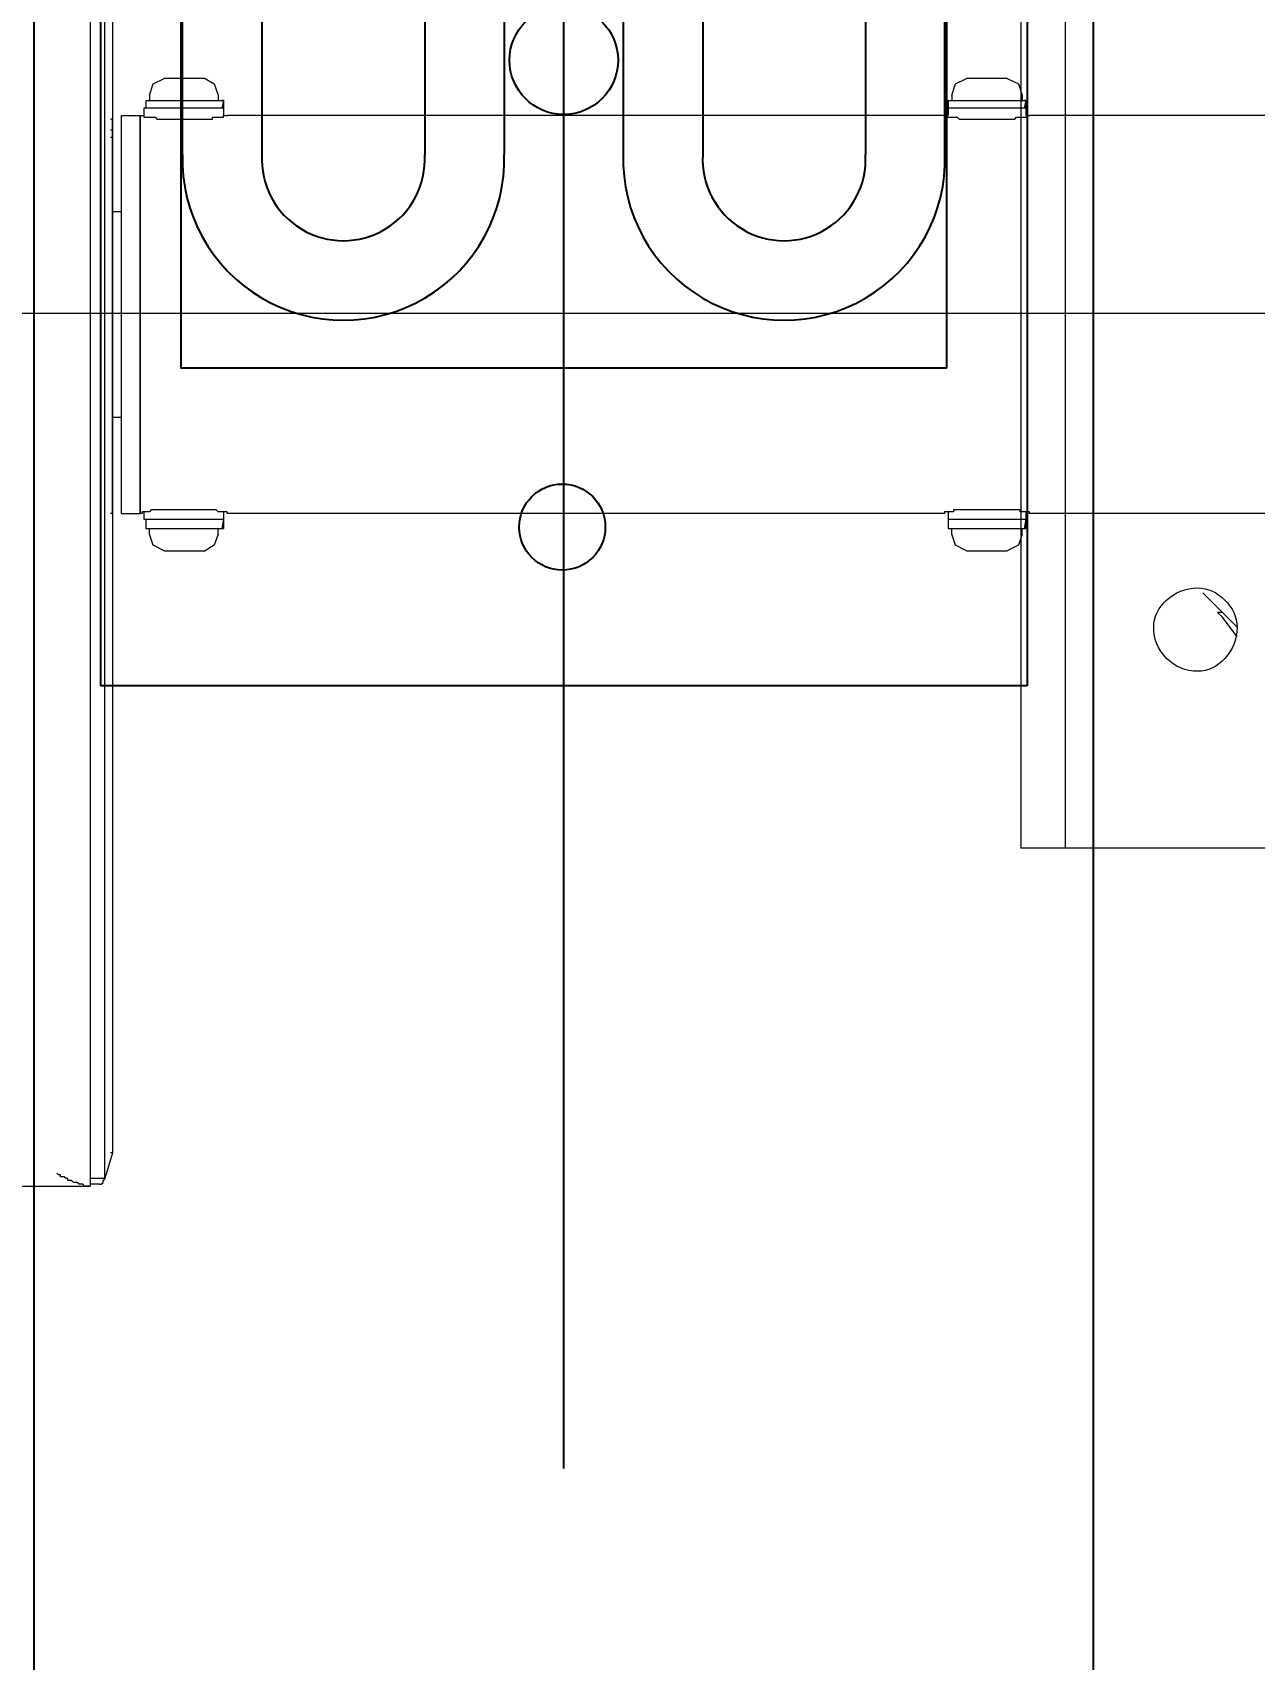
# Model space of a CAD drawing. Header units: millimetres. Extents: x 25083 to 52777, y 24772 to 45779.
# Drawn here: x 38318.5 to 38410.8, y 33276.2 to 33399.2 of the extents above; entities that cross this region are included whole.
import ezdxf

# ---------------------------------------------------------------- set-up
doc = ezdxf.new("R2010")
doc.units = ezdxf.units.MM
doc.layers.add('小车', color=7, linetype='Continuous')
doc.styles.get("Standard").update_dxf_attribs({"font": ''})
doc.styles.get('Standard').set_extended_font_data('SimSun')
doc.dimstyles.new('ISO-25', dxfattribs={"dimtxt": 2.5, "dimasz": 2.5, "dimexe": 1.25, "dimexo": 0.625, "dimtad": 1, "dimtxsty": 'Standard', "dimcen": 2.5, "dimadec": 0, "dimazin": 0, "dimtfac": 1, "dimtmove": 0, "dimatfit": 3, "dimfxl": 1, "dimarcsym": 0})

# ---------------------------------------------------------------- blocks, each defined once
blk = doc.blocks.new('A$C6E4F4F8B')
for p, q in [((0, 70), (197.2, 70)), ((197.2, 70), (197.2, 0)), ((157.05, 63.8), (139.67, 63.8)), ((139.67, 57.8), (157.05, 57.8)), ((143.08, 45.5), (157.05, 45.5)), ((143.08, 39.5), (157.05, 39.5)), ((143.08, 30.5), (157.05, 30.5)), ((143.08, 24.5), (157.05, 24.5)), ((139.67, 12.2), (157.05, 12.2)), ((157.05, 6.2), (139.67, 6.2)), ((0, 0), (197.2, 0))]:
    blk.add_line(p, q)
at = {"color": 1}
for p, q in [((123.2, 63.92), (173.2, 63.92)), ((133.2, 63.92), (173.2, 63.92)), ((173.2, 63.92), (173.2, 6.08)), ((173.2, 63.92), (173.2, 6.08)), ((123.2, 6.08), (173.2, 6.08)), ((133.2, 6.08), (173.2, 6.08))]:
    blk.add_line(p, q, dxfattribs=at)
at = {"color": 6, "ltscale": 15}
blk.add_circle((149.92, 35), 4.1, dxfattribs=at)
blk.add_circle((149.92, 35), 4.1, dxfattribs=at)
blk.add_circle((185.2, 34.89), 3.25)
blk.add_circle((185.2, 34.89), 3.25)
for centre, radius, start, end in [((157.41, 51.65), 12.16, 268.3056, 91.6944), ((157.4, 51.65), 6.16, 266.7014, 93.2986), ((157.41, 18.35), 12.16, 268.3056, 91.6944), ((157.4, 18.35), 6.16, 266.7014, 93.2986)]:
    blk.add_arc(centre, radius, start, end)
blk = doc.blocks.new('*D925')
at = {"color": 0, "lineweight": -2}
for p, q in [((29677.86, 34881.66), (29677.86, 32448.29)), ((40733.02, 34757.65), (40733.02, 32448.29)), ((29680.36, 32449.54), (40730.52, 32449.54))]:
    blk.add_line(p, q, dxfattribs=at)
at = {"color": 0}
for points in [[(29680.36, 32449.96), (29680.36, 32449.13), (29677.86, 32449.54)], [(40730.52, 32449.13), (40730.52, 32449.96), (40733.02, 32449.54)]]:
    blk.add_solid(points, dxfattribs=at)
at = {"layer": 'DEFPOINTS', "color": 0}
for p in [(29677.86, 34882.29), (40733.02, 34758.27), (40733.02, 32449.54)]:
    blk.add_point(p, dxfattribs=at)
at = {"color": 0, "insert": (35205.44, 32451.63), "char_height": 2.5, "attachment_point": 5}
blk.add_mtext('11055,15', dxfattribs=at)
blk = doc.blocks.new('zw$D2F4')
at = {"color": 7, "lineweight": 5}
for points in [[(158.2, 1055.77), (158.2, 1097.74)], [(243.24, 1097.74), (158.2, 1097.74)], [(243.24, 1094.39), (158.2, 1094.39)], [(174.91, 1081.4), (177.51, 1084)], [(174.17, 1081.4), (175.65, 1082.51)], [(175.65, 1082.51), (176.02, 1082.88)], [(176.02, 1082.51), (176.02, 1082.88)]]:
    blk.add_lwpolyline(points, dxfattribs=at)
blk.add_open_spline([(174.91, 1087.71), (173.05, 1087.71), (171.57, 1086.23), (171.57, 1084.37), (171.57, 1082.88), (173.05, 1081.4), (174.91, 1081.4), (176.4, 1081.4), (177.88, 1082.88), (177.88, 1084.37), (177.88, 1086.23), (176.4, 1087.71), (174.91, 1087.71)], degree=3, knots=[0, 0, 0, 0, 1, 1, 1, 2, 2, 2, 3, 3, 3, 4, 4, 4, 4], dxfattribs=at)
blk = doc.blocks.new('A$C1A4175F5')
at = {"layer": '小车', "color": 7, "lineweight": 0}
for points in [[(1269.95, 232.516), (1269.95, 110.169)], [(1271.63, 232.516), (1271.63, 107.649)], [(1270.51, 108.209), (1270.51, 232.376)], [(1202.337, 191.36), (1201.497, 190.94), (1201.217, 190.1)], [(1202.337, 191.36), (1205.417, 191.36)], [(1206.536, 190.1), (1206.256, 190.94), (1205.417, 191.36)], [(1262.951, 191.36), (1262.251, 190.94), (1261.971, 190.1)], [(1262.951, 191.36), (1266.03, 191.36)], [(1267.15, 190.1), (1266.87, 190.94), (1266.03, 191.36)], [(1200.937, 189.681), (1201.077, 189.681)], [(1200.937, 189.681), (1200.937, 189.121)], [(1200.937, 189.681), (1201.077, 189.121)], [(1206.816, 189.681), (1200.937, 189.681)], [(1200.937, 189.681), (1200.937, 189.121)], [(1201.217, 190.1), (1201.217, 189.681)], [(1206.536, 190.1), (1206.536, 189.681)], [(1206.816, 189.681), (1206.816, 189.121)], [(1261.551, 189.681), (1261.691, 189.681)], [(1261.551, 189.681), (1261.551, 189.121)], [(1261.551, 189.681), (1261.691, 189.121)], [(1267.43, 189.681), (1261.551, 189.681)], [(1261.551, 189.681), (1261.551, 189.121)], [(1261.971, 190.1), (1261.971, 189.681)], [(1267.15, 190.1), (1267.15, 189.681)], [(1267.43, 189.681), (1267.43, 189.121)], [(1138.783, 188.561), (1200.657, 188.561)], [(1202.057, 188.281), (1201.917, 188.281), (1201.777, 188.281), (1201.637, 188.421), (1201.497, 188.421), (1201.357, 188.421), (1201.217, 188.421), (1201.077, 188.421), (1200.937, 188.421), (1200.797, 188.561), (1200.657, 188.561)], [(1200.937, 189.121), (1206.816, 189.121)], [(1200.937, 189.121), (1200.937, 188.561)], [(1202.617, 188.281), (1202.057, 188.281)], [(1205.137, 188.281), (1202.617, 188.281)], [(1205.697, 188.281), (1205.137, 188.281)], [(1207.096, 188.561), (1206.956, 188.561), (1206.816, 188.421), (1206.676, 188.421), (1206.536, 188.421), (1206.396, 188.421), (1206.256, 188.421), (1206.116, 188.421), (1205.976, 188.281), (1205.836, 188.281), (1205.697, 188.281)], [(1206.816, 189.121), (1206.816, 188.561)], [(1207.096, 188.561), (1261.271, 188.561)], [(1261.691, 188.421), (1261.551, 188.421), (1261.551, 188.561), (1261.411, 188.561), (1261.271, 188.561)], [(1261.551, 189.121), (1267.57, 189.121)], [(1261.551, 189.121), (1261.551, 188.561)], [(1262.811, 188.281), (1262.671, 188.281), (1262.531, 188.281), (1262.391, 188.281), (1262.391, 188.421), (1262.251, 188.421), (1262.111, 188.421), (1261.971, 188.421), (1261.831, 188.421), (1261.691, 188.421)], [(1263.231, 188.281), (1262.811, 188.281)], [(1265.75, 188.281), (1263.231, 188.281)], [(1266.31, 188.281), (1265.75, 188.281)], [(1267.85, 188.561), (1267.71, 188.561), (1267.57, 188.561), (1267.57, 188.421), (1267.43, 188.421), (1267.29, 188.421), (1267.15, 188.421), (1267.01, 188.421), (1266.87, 188.421), (1266.73, 188.421), (1266.59, 188.281), (1266.45, 188.281), (1266.31, 188.281)], [(1267.57, 189.121), (1267.57, 188.561)], [(1269.25, 188.561), (1267.85, 188.561)], [(1267.85, 188.561), (1267.85, 158.464)], [(1267.85, 158.464), (1267.85, 188.561)], [(1269.25, 158.464), (1269.25, 188.561)], [(1269.95, 188.281), (1270.09, 188.281)], [(1269.95, 187.441), (1269.95, 188.281)], [(1269.95, 187.441), (1270.09, 187.441)], [(1269.95, 186.881), (1269.95, 187.441)], [(1269.95, 186.881), (1270.09, 186.881)], [(1269.95, 158.464), (1269.95, 186.881)], [(1269.25, 181.281), (1269.95, 181.281)], [(1269.25, 165.743), (1269.95, 165.743)], [(1200.657, 158.464), (1200.657, 158.604), (1200.797, 158.604), (1200.937, 158.604), (1201.077, 158.604), (1201.217, 158.604), (1201.357, 158.604), (1201.357, 158.744), (1201.497, 158.744), (1201.637, 158.744), (1201.777, 158.744), (1201.917, 158.744), (1202.057, 158.744)], [(1202.057, 158.744), (1202.617, 158.744)], [(1202.617, 158.744), (1205.137, 158.744)], [(1205.137, 158.744), (1205.697, 158.744)], [(1205.697, 158.744), (1205.836, 158.744), (1205.976, 158.744), (1206.116, 158.744), (1206.256, 158.744), (1206.396, 158.744), (1206.396, 158.604), (1206.536, 158.604), (1206.676, 158.604), (1206.816, 158.604), (1206.956, 158.604), (1207.096, 158.604), (1207.096, 158.464)], [(1261.271, 158.464), (1261.271, 158.604), (1261.411, 158.604), (1261.551, 158.604), (1261.691, 158.604), (1261.831, 158.604), (1261.971, 158.604), (1262.111, 158.744), (1262.251, 158.744), (1262.391, 158.744), (1262.531, 158.744), (1262.671, 158.744), (1262.811, 158.744)], [(1262.811, 158.744), (1263.231, 158.744)], [(1263.231, 158.744), (1265.75, 158.744)], [(1265.75, 158.744), (1266.31, 158.744)], [(1266.31, 158.744), (1266.45, 158.744), (1266.59, 158.744), (1266.73, 158.744), (1266.87, 158.744), (1267.01, 158.744), (1267.15, 158.604), (1267.29, 158.604), (1267.43, 158.604), (1267.57, 158.604), (1267.71, 158.604), (1267.71, 158.464)], [(1141.163, 158.464), (1200.657, 158.464)], [(1200.937, 158.604), (1200.937, 158.044)], [(1206.816, 158.044), (1200.937, 158.044)], [(1200.937, 158.044), (1200.937, 157.344)], [(1200.937, 158.044), (1201.077, 157.344)], [(1200.937, 158.044), (1200.937, 157.344)], [(1206.816, 158.604), (1206.816, 158.044)], [(1206.816, 158.044), (1206.816, 157.344)], [(1207.096, 158.464), (1261.271, 158.464)], [(1207.096, 158.464), (1207.236, 158.464)], [(1261.551, 158.604), (1261.551, 158.044)], [(1261.551, 158.044), (1261.551, 157.344)], [(1261.551, 158.044), (1261.691, 157.344)], [(1261.551, 158.044), (1261.551, 157.344)], [(1267.57, 158.044), (1261.551, 158.044)], [(1267.43, 158.044), (1267.43, 157.344)], [(1267.57, 158.604), (1267.57, 158.044)], [(1267.71, 158.464), (1267.85, 158.464)], [(1269.25, 158.464), (1267.85, 158.464)], [(1269.95, 158.464), (1270.09, 158.464)], [(1201.077, 157.344), (1200.937, 157.344)], [(1200.937, 157.344), (1201.077, 157.344)], [(1206.816, 157.344), (1201.077, 157.344)], [(1201.217, 156.924), (1201.217, 157.344)], [(1201.217, 156.924), (1201.497, 156.084), (1202.337, 155.664)], [(1205.417, 155.664), (1206.256, 156.084), (1206.536, 156.924)], [(1206.536, 156.924), (1206.536, 157.344)], [(1261.691, 157.344), (1261.551, 157.344)], [(1261.551, 157.344), (1261.691, 157.344)], [(1267.43, 157.344), (1261.691, 157.344)], [(1261.971, 156.924), (1261.971, 157.344)], [(1261.971, 156.924), (1262.251, 156.084), (1262.951, 155.664)], [(1266.03, 155.664), (1266.87, 156.084), (1267.15, 156.924)], [(1267.15, 156.924), (1267.15, 157.344)], [(1205.417, 155.664), (1202.337, 155.664)], [(1266.03, 155.664), (1262.951, 155.664)], [(1269.95, 110.169), (1270.09, 110.169)], [(1269.95, 110.169), (1270.51, 108.209)], [(1270.51, 108.209), (1271.63, 108.209)], [(1270.51, 108.209), (1270.65, 108.069)], [(1271.63, 107.649), (1271.77, 107.649), (1271.91, 107.649), (1272.05, 107.649), (1272.19, 107.789), (1272.33, 107.789), (1272.47, 107.789), (1272.61, 107.929), (1272.75, 107.929), (1272.89, 107.929), (1273.03, 108.069), (1273.17, 108.069), (1273.31, 108.069), (1273.31, 108.209), (1273.45, 108.209), (1273.59, 108.349), (1273.73, 108.349), (1273.87, 108.349), (1273.87, 108.489), (1274.01, 108.489), (1274.149, 108.629)], [(1270.93, 107.789), (1270.79, 107.789), (1270.65, 107.929), (1270.65, 108.069)], [(1270.93, 107.789), (1271.63, 107.789)], [(1271.63, 107.649), (1271.77, 107.649)], [(1289.128, 107.649), (1271.63, 107.649)]]:
    blk.add_lwpolyline(points, dxfattribs=at)
at = {"layer": '小车', "color": 1, "lineweight": 0}
for points in [[(1172.8, 173.582), (1207.096, 173.582)], [(1207.096, 173.582), (1261.271, 173.582)], [(1261.271, 173.582), (1309.006, 173.582)]]:
    blk.add_lwpolyline(points, dxfattribs=at)
blk = doc.blocks.new('zw$50CE')
blk.add_blockref('zw$D2F4', (22.01, 103.57))
at = {"layer": '小车', "ltscale": 10, "xscale": -1, "rotation": 270}
blk.add_blockref('A$C1A4175F5', (47.03, 0), dxfattribs=at)

msp = doc.modelspace()

# ---------------------------------------------------------------- linework, layer by layer
for p, q in [((38358.63, 33290.649), (38358.63, 34123.983)), ((38358.63, 33301.542), (38358.63, 33745.5))]:
    msp.add_line(p, q)
at = {"ltscale": 15}
msp.add_lwpolyline([(38318.63, 33273.983), (38318.63, 34140.649), (38398.63, 34140.649), (38398.63, 33273.983)], close=True, dxfattribs=at)

# ---------------------------------------------------------------- block references
for name, p, rotation in [('zw$50CE', (39594.481, 33157.316), 90), ('A$C6E4F4F8B', (38323.63, 33546.999), 270)]:
    msp.add_blockref(name, p, dxfattribs=dict(rotation=rotation))

# ---------------------------------------------------------------- dimensions: what is measured, and where the dimension line sits
dim = msp.add_linear_dim(base=(40733.0166, 32449.5434), p1=(29677.8617, 34882.2868), p2=(40733.0166, 34758.2702), dimstyle='ISO-25')
dim.commit()
dim.dimension.update_dxf_attribs({"geometry": '*D925', "text_midpoint": (35205.4391, 32449.5434), "dimtype": 160})

doc.saveas('drawing.dxf')
